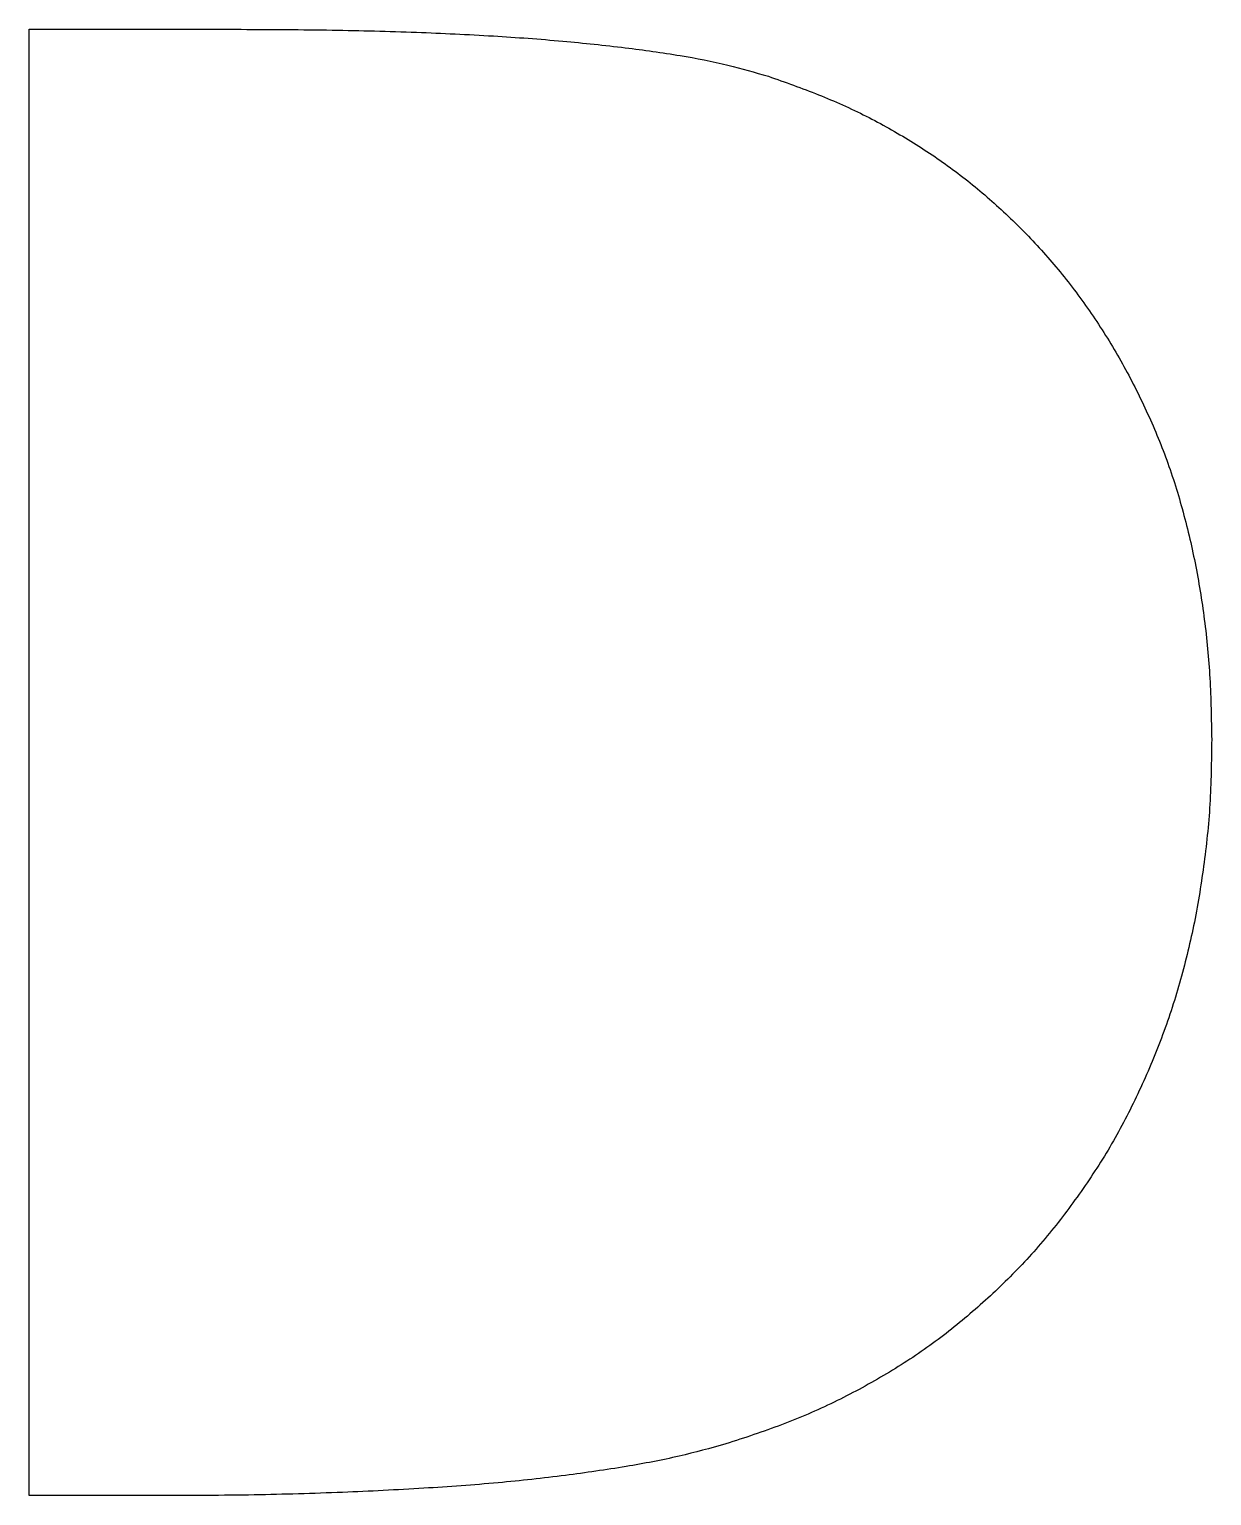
# Paper-space layout 'Flat-Pattern6' of a CAD drawing. Header units: millimetres. Extents: x 93.8 to 106.1, y 41.5 to 56.7.
import ezdxf

# ---------------------------------------------------------------- set-up
doc = ezdxf.new("R2010")
doc.units = ezdxf.units.MM

psp = doc.layouts.new('Flat-Pattern6')

# ---------------------------------------------------------------- linework, layer by layer
at = {"color": 7, "linetype": 'Continuous', "lineweight": 25}
for p, q in [((93.84, 41.548), (93.84, 56.69)), ((93.84, 56.69), (96.027, 56.69)), ((95.18, 41.548), (93.84, 41.548))]:
    psp.add_line(p, q, dxfattribs=at)
for points, knots in [([(96.027, 56.69), (96.341, 56.689), (96.946, 56.686), (97.815, 56.663), (98.609, 56.626), (99.328, 56.574), (99.972, 56.505), (100.541, 56.428), (101.035, 56.332), (101.334, 56.245), (101.473, 56.205)], [0, 0, 0, 0, 0.1719007, 0.3306279, 0.4755488, 0.6067462, 0.7250238, 0.8297424, 0.9213228, 1, 1, 1, 1]), ([(101.473, 56.205), (101.646, 56.144), (101.99, 56.023), (102.485, 55.802), (102.946, 55.541), (103.382, 55.25), (103.787, 54.92), (104.165, 54.558), (104.515, 54.161), (104.834, 53.731), (105.12, 53.27), (105.368, 52.783), (105.585, 52.275), (105.755, 51.737), (105.888, 51.176), (105.983, 50.591), (106.042, 49.981), (106.048, 49.567), (106.052, 49.355)], [0, 0, 0, 0, 0.062415, 0.123338, 0.183125, 0.241783, 0.300579, 0.35968, 0.418882, 0.479531, 0.540851, 0.602303, 0.664463, 0.727806, 0.792895, 0.859672, 0.928464, 1, 1, 1, 1]), ([(106.052, 49.355), (106.049, 49.133), (106.044, 48.695), (105.975, 48.053), (105.874, 47.435), (105.728, 46.842), (105.542, 46.272), (105.31, 45.729), (105.046, 45.206), (104.73, 44.717), (104.385, 44.253), (104.002, 43.829), (103.587, 43.443), (103.145, 43.088), (102.663, 42.78), (102.153, 42.504), (101.607, 42.27), (101.227, 42.145), (101.034, 42.082)], [0, 0, 0, 0, 0.070151, 0.137813, 0.203226, 0.267174, 0.330024, 0.391794, 0.453084, 0.514334, 0.575, 0.634865, 0.694116, 0.753442, 0.813126, 0.87408, 0.936007, 1, 1, 1, 1]), ([(101.034, 42.082), (100.874, 42.038), (100.534, 41.944), (99.98, 41.841), (99.356, 41.751), (98.66, 41.674), (97.892, 41.62), (97.053, 41.578), (96.14, 41.551), (95.508, 41.549), (95.18, 41.548)], [0, 0, 0, 0, 0.084319, 0.179285, 0.286583, 0.405111, 0.535593, 0.67819, 0.832976, 1, 1, 1, 1])]:
    psp.add_open_spline(points, degree=3, knots=knots, dxfattribs=at)

doc.saveas('drawing.dxf')
